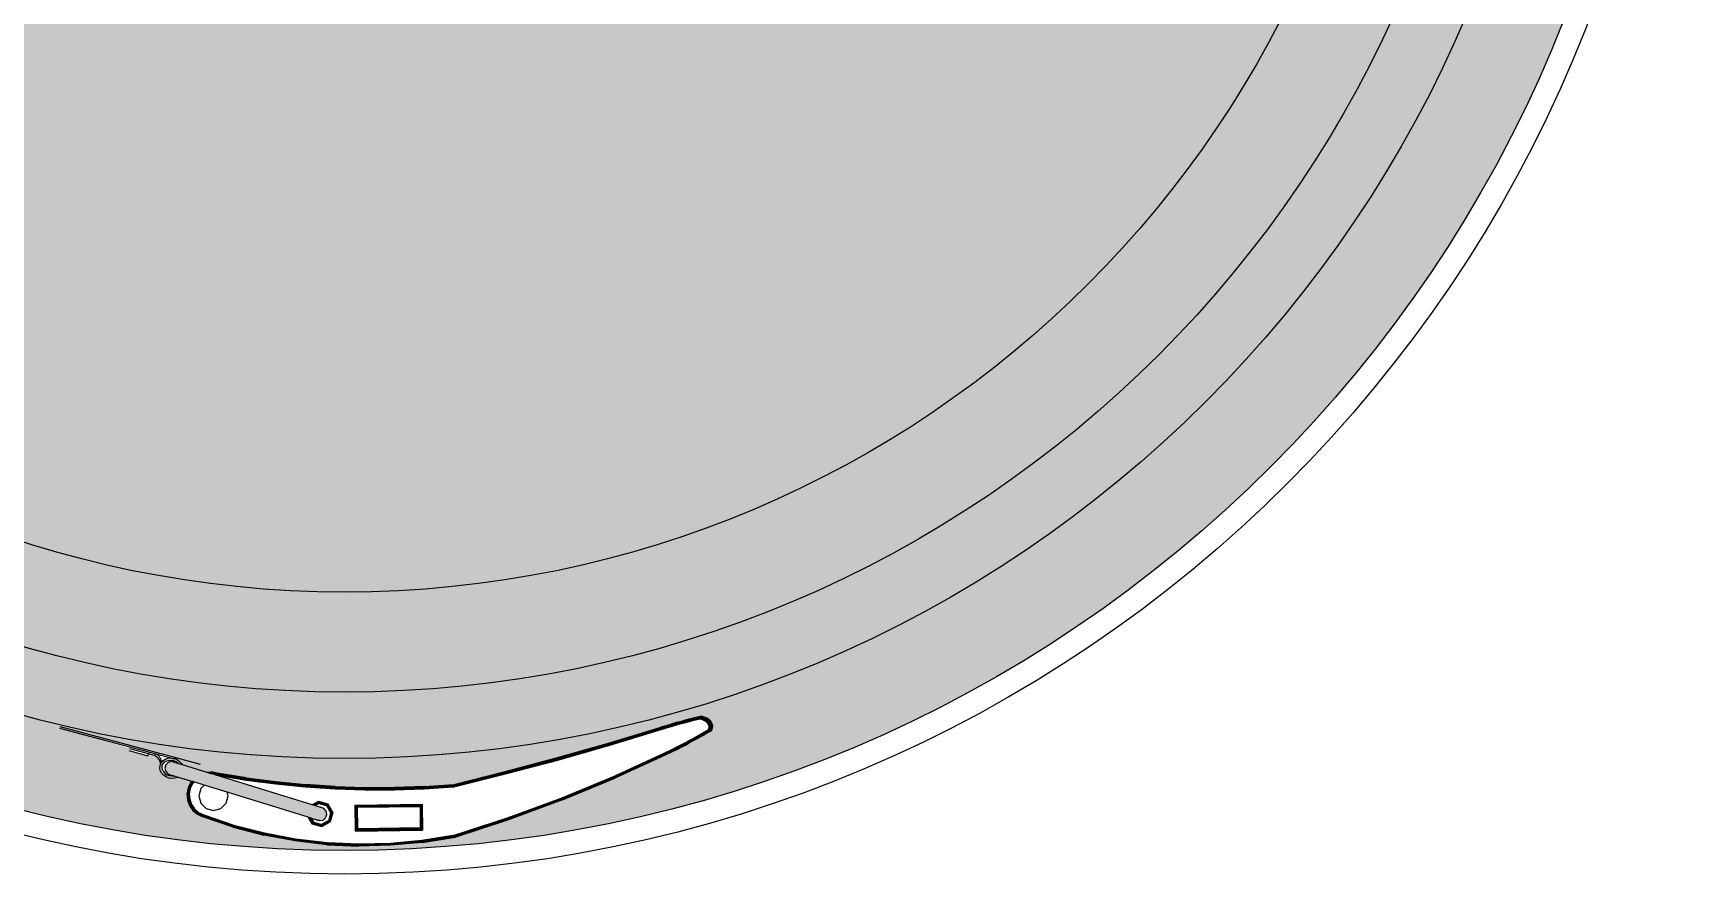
# Model space of a CAD drawing. Header units: millimetres. Extents: x -10849 to 51582, y -14593 to 28921.
# Drawn here: x 19882.9 to 20222.2, y 3285.2 to 3458.7 of the extents above; entities that cross this region are included whole.
import ezdxf

# ---------------------------------------------------------------- set-up
doc = ezdxf.new("R2010")
doc.units = ezdxf.units.MM
doc.layers.add('A-Door', color=150, linetype='Continuous')
doc.layers.add('Edges', color=7, linetype='Continuous')

# ---------------------------------------------------------------- blocks, each defined once
blk = doc.blocks.new('plasticwaterdrumplan')
at = {"layer": 'Edges'}
for p, q in [((25.724, -10.226), (26.594, -10.46)), ((25.728, -10.213), (26.776, -10.493)), ((30.757, -10.364), (31.23, -10.219)), ((31.231, -10.222), (30.758, -10.366)), ((31.232, -10.225), (30.759, -10.369)), ((31.234, -10.229), (30.761, -10.373)), ((31.235, -10.233), (30.763, -10.377)), ((30.764, -10.382), (31.304, -10.217)), ((31.263, -10.209), (31.23, -10.219)), ((31.264, -10.211), (31.231, -10.222)), ((31.265, -10.214), (31.232, -10.225)), ((31.267, -10.218), (31.234, -10.229)), ((31.269, -10.223), (31.235, -10.233)), ((31.263, -10.209), (31.297, -10.199)), ((31.298, -10.201), (31.264, -10.211)), ((31.299, -10.204), (31.265, -10.214)), ((31.3, -10.208), (31.267, -10.218)), ((31.302, -10.213), (31.269, -10.223)), ((31.297, -10.199), (31.331, -10.189)), ((31.331, -10.191), (31.298, -10.201)), ((31.332, -10.194), (31.299, -10.204)), ((31.334, -10.198), (31.3, -10.208)), ((31.335, -10.203), (31.302, -10.213)), ((31.304, -10.217), (31.337, -10.208)), ((31.364, -10.179), (31.331, -10.189)), ((31.365, -10.182), (31.331, -10.191)), ((31.366, -10.185), (31.332, -10.194)), ((31.367, -10.189), (31.334, -10.198)), ((31.369, -10.193), (31.335, -10.203)), ((31.337, -10.208), (31.404, -10.189)), ((31.398, -10.17), (31.364, -10.179)), ((31.399, -10.172), (31.365, -10.182)), ((31.4, -10.175), (31.366, -10.185)), ((31.401, -10.179), (31.367, -10.189)), ((31.402, -10.184), (31.369, -10.193)), ((31.398, -10.17), (31.432, -10.161)), ((31.433, -10.163), (31.399, -10.172)), ((31.434, -10.166), (31.4, -10.175)), ((31.435, -10.17), (31.401, -10.179)), ((31.436, -10.175), (31.402, -10.184)), ((31.404, -10.189), (31.437, -10.18)), ((31.466, -10.152), (31.432, -10.161)), ((31.467, -10.154), (31.433, -10.163)), ((31.467, -10.157), (31.434, -10.166)), ((31.468, -10.161), (31.435, -10.17)), ((31.469, -10.166), (31.436, -10.175)), ((31.437, -10.18), (31.504, -10.162)), ((31.5, -10.143), (31.466, -10.152)), ((31.501, -10.146), (31.467, -10.154)), ((31.501, -10.149), (31.467, -10.157)), ((31.502, -10.153), (31.468, -10.161)), ((31.503, -10.157), (31.469, -10.166)), ((31.5, -10.143), (31.534, -10.134)), ((31.535, -10.137), (31.501, -10.146)), ((31.535, -10.14), (31.501, -10.149)), ((31.536, -10.144), (31.502, -10.153)), ((31.537, -10.149), (31.503, -10.157)), ((31.504, -10.162), (31.538, -10.154)), ((31.568, -10.126), (31.534, -10.134)), ((31.569, -10.129), (31.535, -10.137)), ((31.569, -10.132), (31.535, -10.14)), ((31.57, -10.136), (31.536, -10.144)), ((31.571, -10.141), (31.537, -10.149)), ((31.538, -10.154), (31.591, -10.141)), ((31.603, -10.118), (31.568, -10.126)), ((31.601, -10.121), (31.569, -10.129)), ((31.599, -10.125), (31.569, -10.132)), ((31.597, -10.13), (31.57, -10.136)), ((31.594, -10.135), (31.571, -10.141)), ((31.594, -10.135), (31.591, -10.141)), ((31.591, -10.141), (31.604, -10.145)), ((31.597, -10.13), (31.594, -10.135)), ((31.61, -10.14), (31.594, -10.135)), ((31.599, -10.125), (31.597, -10.13)), ((31.616, -10.135), (31.597, -10.13)), ((31.601, -10.121), (31.599, -10.125)), ((31.621, -10.131), (31.599, -10.125)), ((31.603, -10.118), (31.601, -10.121)), ((31.625, -10.128), (31.601, -10.121)), ((31.603, -10.118), (31.628, -10.125)), ((31.627, -10.126), (31.603, -10.118)), ((31.604, -10.145), (31.623, -10.153)), ((31.609, -10.274), (31.665, -10.242)), ((31.63, -10.148), (31.61, -10.14)), ((31.616, -10.135), (31.621, -10.131)), ((31.637, -10.143), (31.616, -10.135)), ((31.621, -10.131), (31.625, -10.128)), ((31.643, -10.14), (31.621, -10.131)), ((31.623, -10.153), (31.639, -10.162)), ((31.625, -10.128), (31.627, -10.126)), ((31.647, -10.137), (31.625, -10.128)), ((31.627, -10.126), (31.628, -10.125)), ((31.65, -10.135), (31.627, -10.126)), ((31.651, -10.134), (31.628, -10.125)), ((31.647, -10.158), (31.63, -10.148)), ((31.643, -10.14), (31.637, -10.143)), ((31.654, -10.154), (31.637, -10.143)), ((31.639, -10.162), (31.652, -10.174)), ((31.647, -10.137), (31.643, -10.14)), ((31.661, -10.151), (31.643, -10.14)), ((31.65, -10.135), (31.647, -10.137)), ((31.666, -10.148), (31.647, -10.137)), ((31.661, -10.17), (31.647, -10.158)), ((31.673, -10.244), (31.648, -10.258)), ((31.65, -10.135), (31.651, -10.134)), ((31.669, -10.146), (31.65, -10.135)), ((31.67, -10.146), (31.651, -10.134)), ((31.652, -10.174), (31.662, -10.187)), ((31.681, -10.245), (31.653, -10.261)), ((31.661, -10.151), (31.654, -10.154)), ((31.669, -10.167), (31.654, -10.154)), ((31.688, -10.246), (31.657, -10.264)), ((31.666, -10.148), (31.661, -10.151)), ((31.675, -10.164), (31.661, -10.151)), ((31.671, -10.184), (31.661, -10.17)), ((31.662, -10.187), (31.667, -10.201)), ((31.668, -10.233), (31.665, -10.242)), ((31.665, -10.242), (31.673, -10.244)), ((31.669, -10.146), (31.666, -10.148)), ((31.681, -10.161), (31.666, -10.148)), ((31.667, -10.201), (31.67, -10.216)), ((31.67, -10.216), (31.668, -10.233)), ((31.669, -10.146), (31.67, -10.146)), ((31.684, -10.16), (31.669, -10.146)), ((31.669, -10.167), (31.675, -10.164)), ((31.679, -10.181), (31.669, -10.167)), ((31.67, -10.146), (31.685, -10.159)), ((31.677, -10.199), (31.671, -10.184)), ((31.673, -10.244), (31.677, -10.231)), ((31.673, -10.244), (31.681, -10.245)), ((31.675, -10.164), (31.681, -10.161)), ((31.686, -10.178), (31.675, -10.164)), ((31.679, -10.215), (31.677, -10.199)), ((31.677, -10.231), (31.679, -10.215)), ((31.686, -10.178), (31.679, -10.181)), ((31.685, -10.196), (31.679, -10.181)), ((31.681, -10.161), (31.684, -10.16)), ((31.692, -10.176), (31.681, -10.161)), ((31.681, -10.245), (31.686, -10.231)), ((31.681, -10.245), (31.688, -10.246)), ((31.684, -10.16), (31.685, -10.159)), ((31.695, -10.175), (31.684, -10.16)), ((31.696, -10.175), (31.685, -10.159)), ((31.693, -10.194), (31.685, -10.196)), ((31.688, -10.213), (31.685, -10.196)), ((31.692, -10.176), (31.686, -10.178)), ((31.693, -10.194), (31.686, -10.178)), ((31.686, -10.231), (31.688, -10.213)), ((31.686, -10.231), (31.693, -10.23)), ((31.695, -10.212), (31.688, -10.213)), ((31.688, -10.246), (31.693, -10.23)), ((31.688, -10.246), (31.693, -10.247)), ((31.695, -10.175), (31.692, -10.176)), ((31.698, -10.193), (31.692, -10.176)), ((31.698, -10.193), (31.693, -10.194)), ((31.695, -10.212), (31.693, -10.194)), ((31.693, -10.23), (31.695, -10.212)), ((31.693, -10.247), (31.699, -10.229)), ((31.693, -10.23), (31.699, -10.229)), ((31.695, -10.175), (31.696, -10.175)), ((31.702, -10.192), (31.695, -10.175)), ((31.701, -10.211), (31.695, -10.212)), ((31.703, -10.192), (31.696, -10.175)), ((31.696, -10.248), (31.702, -10.229)), ((31.697, -10.248), (31.703, -10.229)), ((31.702, -10.192), (31.698, -10.193)), ((31.701, -10.211), (31.698, -10.193)), ((31.699, -10.229), (31.701, -10.211)), ((31.699, -10.229), (31.702, -10.229)), ((31.704, -10.21), (31.701, -10.211)), ((31.702, -10.192), (31.703, -10.192)), ((31.704, -10.21), (31.702, -10.192)), ((31.702, -10.229), (31.704, -10.21)), ((31.702, -10.229), (31.703, -10.229)), ((31.703, -10.192), (31.706, -10.21)), ((31.706, -10.21), (31.703, -10.229)), ((31.704, -10.21), (31.706, -10.21)), ((30.757, -10.364), (30.282, -10.5)), ((30.758, -10.366), (30.283, -10.502)), ((30.759, -10.369), (30.284, -10.505)), ((30.761, -10.373), (30.285, -10.509)), ((30.763, -10.377), (30.286, -10.514)), ((30.288, -10.519), (30.764, -10.382)), ((31.333, -10.422), (31.403, -10.386)), ((31.408, -10.39), (31.373, -10.408)), ((31.413, -10.393), (31.377, -10.411)), ((31.416, -10.396), (31.381, -10.414)), ((31.403, -10.386), (31.438, -10.368)), ((31.443, -10.371), (31.408, -10.39)), ((31.448, -10.375), (31.413, -10.393)), ((31.451, -10.378), (31.416, -10.396)), ((31.454, -10.38), (31.419, -10.398)), ((31.422, -10.4), (31.457, -10.382)), ((31.438, -10.368), (31.508, -10.331)), ((31.478, -10.353), (31.443, -10.371)), ((31.483, -10.356), (31.448, -10.375)), ((31.486, -10.359), (31.451, -10.378)), ((31.489, -10.361), (31.454, -10.38)), ((31.457, -10.382), (31.492, -10.363)), ((31.513, -10.334), (31.478, -10.353)), ((31.517, -10.338), (31.483, -10.356)), ((31.521, -10.34), (31.486, -10.359)), ((31.524, -10.343), (31.489, -10.361)), ((31.527, -10.344), (31.492, -10.363)), ((31.508, -10.331), (31.542, -10.312)), ((31.547, -10.316), (31.513, -10.334)), ((31.552, -10.319), (31.517, -10.338)), ((31.556, -10.322), (31.521, -10.34)), ((31.559, -10.324), (31.524, -10.343)), ((31.561, -10.325), (31.527, -10.344)), ((31.542, -10.312), (31.609, -10.274)), ((31.581, -10.297), (31.547, -10.316)), ((31.586, -10.3), (31.552, -10.319)), ((31.59, -10.302), (31.556, -10.322)), ((31.593, -10.305), (31.559, -10.324)), ((31.561, -10.325), (31.596, -10.306)), ((31.615, -10.277), (31.581, -10.297)), ((31.62, -10.281), (31.586, -10.3)), ((31.624, -10.283), (31.59, -10.302)), ((31.627, -10.285), (31.593, -10.305)), ((31.63, -10.287), (31.596, -10.306)), ((31.648, -10.258), (31.615, -10.277)), ((31.653, -10.261), (31.62, -10.281)), ((31.657, -10.264), (31.624, -10.283)), ((31.661, -10.266), (31.627, -10.285)), ((31.663, -10.268), (31.63, -10.287)), ((31.693, -10.247), (31.661, -10.266)), ((31.663, -10.268), (31.697, -10.248)), ((31.696, -10.248), (31.663, -10.268)), ((31.693, -10.247), (31.696, -10.248)), ((31.696, -10.248), (31.697, -10.248)), ((26.359, -10.433), (26.532, -10.48)), ((26.364, -10.414), (26.537, -10.46)), ((26.537, -10.46), (26.532, -10.48)), ((26.537, -10.46), (26.59, -10.474)), ((26.599, -10.478), (26.59, -10.474)), ((26.594, -10.46), (26.602, -10.462)), ((26.607, -10.483), (26.599, -10.478)), ((26.616, -10.47), (26.602, -10.462)), ((26.602, -10.462), (26.745, -10.5)), ((26.607, -10.483), (26.614, -10.489)), ((26.621, -10.495), (26.614, -10.489)), ((26.623, -10.475), (26.616, -10.47)), ((26.628, -10.503), (26.621, -10.495)), ((26.629, -10.48), (26.623, -10.475)), ((26.633, -10.51), (26.628, -10.503)), ((26.635, -10.486), (26.629, -10.48)), ((26.638, -10.518), (26.633, -10.51)), ((26.64, -10.492), (26.635, -10.486)), ((26.642, -10.527), (26.638, -10.518)), ((26.645, -10.498), (26.64, -10.492)), ((26.645, -10.536), (26.642, -10.527)), ((26.644, -10.566), (26.654, -10.544)), ((26.649, -10.506), (26.645, -10.498)), ((26.646, -10.539), (26.645, -10.536)), ((26.65, -10.545), (26.646, -10.539)), ((26.653, -10.513), (26.649, -10.506)), ((26.65, -10.545), (26.649, -10.55)), ((26.658, -10.529), (26.65, -10.545)), ((26.656, -10.521), (26.653, -10.513)), ((26.654, -10.544), (26.67, -10.525)), ((26.658, -10.529), (26.656, -10.521)), ((26.679, -10.543), (26.668, -10.557)), ((26.67, -10.525), (26.692, -10.511)), ((26.696, -10.532), (26.679, -10.543)), ((26.692, -10.511), (26.717, -10.502)), ((26.718, -10.525), (26.696, -10.532)), ((26.718, -10.541), (26.696, -10.564)), ((26.717, -10.502), (26.745, -10.5)), ((26.742, -10.523), (26.718, -10.525)), ((26.749, -10.533), (26.718, -10.541)), ((26.767, -10.527), (26.742, -10.523)), ((26.745, -10.5), (26.773, -10.504)), ((26.745, -10.5), (26.772, -10.507)), ((26.78, -10.541), (26.749, -10.533)), ((26.791, -10.536), (26.767, -10.527)), ((26.8, -10.515), (26.772, -10.507)), ((26.773, -10.504), (26.8, -10.515)), ((26.776, -10.493), (27.012, -10.557)), ((26.776, -10.493), (26.8, -10.515)), ((26.78, -10.541), (26.805, -10.549)), ((26.811, -10.55), (26.791, -10.536)), ((26.8, -10.515), (26.823, -10.531)), ((26.823, -10.531), (26.841, -10.551)), ((30.282, -10.5), (29.804, -10.627)), ((30.283, -10.502), (29.805, -10.63)), ((30.284, -10.505), (29.806, -10.633)), ((30.285, -10.509), (29.807, -10.637)), ((30.286, -10.514), (29.808, -10.641)), ((29.809, -10.646), (30.288, -10.519)), ((30.797, -10.67), (31.262, -10.457)), ((31.266, -10.461), (30.801, -10.674)), ((31.27, -10.464), (30.804, -10.678)), ((31.273, -10.468), (30.807, -10.681)), ((31.276, -10.47), (30.809, -10.684)), ((31.278, -10.472), (30.811, -10.686)), ((31.262, -10.457), (31.333, -10.422)), ((31.302, -10.443), (31.266, -10.461)), ((31.306, -10.447), (31.27, -10.464)), ((31.309, -10.45), (31.273, -10.468)), ((31.312, -10.452), (31.276, -10.47)), ((31.314, -10.454), (31.278, -10.472)), ((31.337, -10.426), (31.302, -10.443)), ((31.342, -10.429), (31.306, -10.447)), ((31.345, -10.432), (31.309, -10.45)), ((31.348, -10.435), (31.312, -10.452)), ((31.314, -10.454), (31.35, -10.436)), ((31.373, -10.408), (31.337, -10.426)), ((31.377, -10.411), (31.342, -10.429)), ((31.381, -10.414), (31.345, -10.432)), ((31.384, -10.417), (31.348, -10.435)), ((31.35, -10.436), (31.386, -10.418)), ((31.419, -10.398), (31.384, -10.417)), ((31.422, -10.4), (31.386, -10.418)), ((26.641, -10.59), (26.644, -10.566)), ((26.646, -10.615), (26.641, -10.59)), ((26.658, -10.638), (26.646, -10.615)), ((26.676, -10.658), (26.658, -10.638)), ((26.662, -10.571), (26.66, -10.586)), ((26.66, -10.586), (26.663, -10.604)), ((26.668, -10.557), (26.662, -10.571)), ((26.663, -10.604), (26.673, -10.622)), ((26.673, -10.622), (26.688, -10.639)), ((26.699, -10.674), (26.676, -10.658)), ((26.696, -10.564), (26.688, -10.594)), ((26.688, -10.594), (26.696, -10.625)), ((26.688, -10.639), (26.708, -10.653)), ((26.696, -10.625), (26.718, -10.648)), ((26.725, -10.684), (26.699, -10.674)), ((26.708, -10.653), (26.731, -10.662)), ((26.718, -10.648), (26.772, -10.664)), ((26.753, -10.689), (26.725, -10.684)), ((26.731, -10.662), (26.756, -10.665)), ((26.781, -10.686), (26.753, -10.689)), ((26.756, -10.665), (26.772, -10.664)), ((26.772, -10.664), (26.81, -10.676)), ((26.806, -10.678), (26.781, -10.686)), ((26.811, -10.55), (26.805, -10.549)), ((26.81, -10.676), (26.806, -10.678)), ((26.81, -10.676), (26.933, -10.714)), ((26.812, -10.551), (26.811, -10.55)), ((26.812, -10.551), (26.846, -10.561)), ((26.841, -10.551), (26.846, -10.561)), ((26.846, -10.561), (27.073, -10.631)), ((27.073, -10.631), (27.115, -10.627)), ((27.078, -10.633), (27.073, -10.631)), ((27.078, -10.633), (27.114, -10.63)), ((27.087, -10.635), (27.078, -10.633)), ((27.087, -10.635), (27.114, -10.633)), ((27.098, -10.639), (27.087, -10.635)), ((27.098, -10.639), (27.114, -10.638)), ((27.11, -10.643), (27.098, -10.639)), ((27.11, -10.643), (27.114, -10.642)), ((27.114, -10.63), (27.115, -10.627)), ((27.114, -10.633), (27.114, -10.63)), ((27.114, -10.63), (27.168, -10.64)), ((27.114, -10.633), (27.168, -10.643)), ((27.114, -10.638), (27.114, -10.633)), ((27.114, -10.638), (27.167, -10.648)), ((27.114, -10.642), (27.166, -10.652)), ((27.148, -10.654), (27.114, -10.642)), ((27.169, -10.638), (27.115, -10.627)), ((27.165, -10.658), (27.148, -10.654)), ((28.039, -10.928), (27.148, -10.654)), ((27.165, -10.658), (27.434, -10.702)), ((27.435, -10.697), (27.166, -10.652)), ((27.436, -10.692), (27.167, -10.648)), ((27.437, -10.684), (27.168, -10.64)), ((27.436, -10.688), (27.168, -10.643)), ((27.437, -10.682), (27.169, -10.638)), ((27.705, -10.732), (27.435, -10.697)), ((27.706, -10.723), (27.436, -10.688)), ((27.705, -10.727), (27.436, -10.692)), ((27.437, -10.682), (27.706, -10.717)), ((27.706, -10.72), (27.437, -10.684)), ((29.804, -10.627), (29.334, -10.745)), ((29.805, -10.63), (29.334, -10.747)), ((29.806, -10.633), (29.335, -10.75)), ((29.807, -10.637), (29.335, -10.754)), ((29.808, -10.641), (29.335, -10.759)), ((29.336, -10.764), (29.809, -10.646)), ((30.318, -10.868), (30.797, -10.67)), ((30.801, -10.674), (30.321, -10.872)), ((30.804, -10.678), (30.324, -10.876)), ((30.807, -10.681), (30.327, -10.879)), ((30.809, -10.684), (30.329, -10.882)), ((30.33, -10.884), (30.811, -10.686)), ((26.902, -10.773), (26.891, -10.827)), ((26.891, -10.827), (26.896, -10.882)), ((26.894, -10.827), (26.891, -10.827)), ((26.894, -10.827), (26.904, -10.774)), ((26.898, -10.882), (26.894, -10.827)), ((26.897, -10.828), (26.894, -10.827)), ((26.897, -10.828), (26.907, -10.775)), ((26.901, -10.881), (26.897, -10.828)), ((26.902, -10.828), (26.897, -10.828)), ((26.926, -10.723), (26.902, -10.773)), ((26.902, -10.773), (26.904, -10.774)), ((26.902, -10.828), (26.911, -10.776)), ((26.906, -10.88), (26.902, -10.828)), ((26.904, -10.774), (26.928, -10.725)), ((26.904, -10.774), (26.907, -10.775)), ((26.906, -10.828), (26.916, -10.778)), ((26.91, -10.879), (26.906, -10.828)), ((26.907, -10.775), (26.931, -10.726)), ((26.907, -10.775), (26.911, -10.776)), ((26.911, -10.776), (26.934, -10.729)), ((26.921, -10.779), (26.912, -10.828)), ((26.912, -10.828), (26.916, -10.878)), ((26.916, -10.778), (26.938, -10.731)), ((26.943, -10.734), (26.921, -10.779)), ((26.933, -10.714), (26.926, -10.723)), ((26.928, -10.725), (26.926, -10.723)), ((26.928, -10.725), (26.936, -10.715)), ((26.931, -10.726), (26.928, -10.725)), ((26.931, -10.726), (26.94, -10.716)), ((26.934, -10.729), (26.931, -10.726)), ((26.936, -10.715), (26.933, -10.714)), ((26.934, -10.729), (26.944, -10.717)), ((26.94, -10.716), (26.936, -10.715)), ((26.938, -10.731), (26.949, -10.719)), ((26.944, -10.717), (26.94, -10.716)), ((26.955, -10.72), (26.943, -10.734)), ((26.949, -10.719), (26.944, -10.717)), ((26.955, -10.72), (26.949, -10.719)), ((27.048, -10.749), (26.955, -10.72)), ((27.018, -10.779), (27, -10.846)), ((27, -10.846), (27.018, -10.913)), ((27.048, -10.749), (27.018, -10.779)), ((27.259, -10.814), (27.048, -10.749)), ((27.25, -10.913), (27.268, -10.846)), ((27.268, -10.846), (27.259, -10.814)), ((28.001, -11.042), (27.259, -10.814)), ((27.434, -10.702), (27.704, -10.737)), ((27.704, -10.737), (27.975, -10.764)), ((27.976, -10.754), (27.705, -10.727)), ((27.976, -10.759), (27.705, -10.732)), ((27.706, -10.717), (27.977, -10.744)), ((27.977, -10.746), (27.706, -10.72)), ((27.976, -10.75), (27.706, -10.723)), ((27.975, -10.764), (28.247, -10.782)), ((28.248, -10.767), (27.976, -10.75)), ((28.248, -10.772), (27.976, -10.754)), ((28.247, -10.776), (27.976, -10.759)), ((28.248, -10.762), (27.977, -10.744)), ((28.248, -10.764), (27.977, -10.746)), ((28.519, -10.785), (28.247, -10.776)), ((28.247, -10.782), (28.519, -10.791)), ((28.248, -10.762), (28.52, -10.77)), ((28.52, -10.773), (28.248, -10.764)), ((28.52, -10.776), (28.248, -10.767)), ((28.519, -10.781), (28.248, -10.772)), ((28.792, -10.781), (28.519, -10.781)), ((28.792, -10.785), (28.519, -10.785)), ((28.519, -10.791), (28.792, -10.791)), ((28.52, -10.77), (28.791, -10.77)), ((28.791, -10.773), (28.52, -10.773)), ((28.792, -10.776), (28.52, -10.776)), ((29.063, -10.762), (28.791, -10.77)), ((29.063, -10.764), (28.791, -10.773)), ((29.063, -10.768), (28.792, -10.776)), ((29.063, -10.772), (28.792, -10.781)), ((29.064, -10.777), (28.792, -10.785)), ((28.792, -10.791), (29.064, -10.782)), ((29.063, -10.762), (29.334, -10.745)), ((29.334, -10.747), (29.063, -10.764)), ((29.335, -10.75), (29.063, -10.768)), ((29.326, -10.756), (29.063, -10.772)), ((29.327, -10.76), (29.064, -10.777)), ((29.064, -10.782), (29.328, -10.765)), ((29.335, -10.754), (29.326, -10.756)), ((29.326, -10.756), (29.327, -10.76)), ((29.327, -10.761), (29.332, -10.759)), ((29.332, -10.759), (29.327, -10.76)), ((29.327, -10.76), (29.327, -10.761)), ((29.327, -10.761), (29.328, -10.765)), ((29.328, -10.766), (29.336, -10.764)), ((29.328, -10.765), (29.336, -10.764)), ((29.328, -10.765), (29.328, -10.766)), ((29.332, -10.759), (29.335, -10.759)), ((29.334, -10.747), (29.334, -10.745)), ((29.335, -10.75), (29.334, -10.747)), ((29.335, -10.754), (29.335, -10.75)), ((29.335, -10.754), (29.335, -10.759)), ((29.335, -10.759), (29.336, -10.764)), ((26.896, -10.882), (26.914, -10.935)), ((26.898, -10.882), (26.896, -10.882)), ((26.901, -10.881), (26.898, -10.882)), ((26.916, -10.933), (26.898, -10.882)), ((26.906, -10.88), (26.901, -10.881)), ((26.919, -10.932), (26.901, -10.881)), ((26.923, -10.93), (26.906, -10.88)), ((26.927, -10.928), (26.91, -10.879)), ((26.916, -10.933), (26.914, -10.935)), ((26.914, -10.935), (26.945, -10.98)), ((26.916, -10.878), (26.932, -10.925)), ((26.919, -10.932), (26.916, -10.933)), ((26.947, -10.979), (26.916, -10.933)), ((26.923, -10.93), (26.919, -10.932)), ((26.95, -10.976), (26.919, -10.932)), ((26.953, -10.974), (26.923, -10.93)), ((26.956, -10.97), (26.927, -10.928)), ((26.932, -10.925), (26.96, -10.967)), ((26.945, -10.98), (26.947, -10.979)), ((26.945, -10.98), (26.987, -11.016)), ((26.947, -10.979), (26.95, -10.976)), ((26.989, -11.014), (26.947, -10.979)), ((26.95, -10.976), (26.953, -10.974)), ((26.99, -11.011), (26.95, -10.976)), ((26.993, -11.008), (26.953, -10.974)), ((26.995, -11.004), (26.956, -10.97)), ((26.96, -10.967), (26.998, -10.999)), ((26.998, -10.999), (27.045, -11.022)), ((27.018, -10.913), (27.067, -10.962)), ((27.067, -10.962), (27.134, -10.98)), ((27.134, -10.98), (27.201, -10.962)), ((27.201, -10.962), (27.25, -10.913)), ((28.039, -10.928), (28.095, -10.896)), ((28.045, -10.93), (28.039, -10.928)), ((28.096, -10.901), (28.045, -10.93)), ((28.052, -10.932), (28.045, -10.93)), ((28.096, -10.907), (28.052, -10.932)), ((28.057, -10.934), (28.052, -10.932)), ((28.097, -10.911), (28.057, -10.934)), ((28.061, -10.935), (28.057, -10.934)), ((28.097, -10.914), (28.061, -10.935)), ((28.065, -10.936), (28.061, -10.935)), ((28.065, -10.936), (28.098, -10.917)), ((28.065, -10.936), (28.106, -10.949)), ((28.095, -10.896), (28.182, -10.919)), ((28.179, -10.924), (28.096, -10.901)), ((28.096, -10.907), (28.096, -10.901)), ((28.176, -10.928), (28.096, -10.907)), ((28.097, -10.911), (28.096, -10.907)), ((28.173, -10.931), (28.097, -10.911)), ((28.097, -10.914), (28.097, -10.911)), ((28.171, -10.934), (28.097, -10.914)), ((28.098, -10.917), (28.097, -10.914)), ((28.098, -10.917), (28.169, -10.936)), ((28.106, -10.949), (28.107, -10.949)), ((28.107, -10.949), (28.11, -10.95)), ((28.11, -10.95), (28.112, -10.951)), ((28.112, -10.951), (28.115, -10.952)), ((28.145, -10.962), (28.115, -10.952)), ((28.166, -10.986), (28.145, -10.962)), ((28.172, -11.018), (28.166, -10.986)), ((28.171, -10.934), (28.169, -10.936)), ((28.169, -10.936), (28.206, -11)), ((28.173, -10.931), (28.171, -10.934)), ((28.209, -11), (28.171, -10.934)), ((28.176, -10.928), (28.173, -10.931)), ((28.212, -11), (28.173, -10.931)), ((28.179, -10.924), (28.176, -10.928)), ((28.217, -10.999), (28.176, -10.928)), ((28.222, -10.998), (28.179, -10.924)), ((28.182, -10.919), (28.228, -10.998)), ((28.189, -11.074), (28.209, -11)), ((28.192, -11.076), (28.212, -11)), ((28.196, -11.079), (28.217, -10.999)), ((28.2, -11.082), (28.222, -10.998)), ((28.228, -10.998), (28.204, -11.085)), ((28.206, -11), (28.209, -11)), ((28.209, -11), (28.212, -11)), ((28.212, -11), (28.217, -10.999)), ((28.217, -10.999), (28.222, -10.998)), ((28.433, -10.932), (29.046, -10.923)), ((28.436, -11.169), (28.433, -10.932)), ((28.433, -10.932), (28.438, -10.937)), ((29.041, -10.928), (28.438, -10.937)), ((28.438, -10.937), (28.441, -11.163)), ((28.438, -10.937), (28.443, -10.941)), ((29.036, -10.933), (28.443, -10.941)), ((28.443, -10.941), (28.446, -11.158)), ((28.443, -10.941), (28.447, -10.946)), ((29.032, -10.937), (28.447, -10.946)), ((28.447, -10.946), (28.45, -10.949)), ((28.447, -10.946), (28.45, -11.154)), ((29.029, -10.941), (28.45, -10.949)), ((28.45, -10.949), (28.453, -11.151)), ((28.45, -10.949), (28.453, -10.951)), ((28.453, -10.951), (29.026, -10.943)), ((28.456, -11.148), (28.453, -10.951)), ((29.026, -10.943), (29.029, -10.941)), ((29.026, -10.943), (29.029, -11.14)), ((29.029, -10.941), (29.032, -10.937)), ((29.031, -11.143), (29.029, -10.941)), ((29.032, -10.937), (29.036, -10.933)), ((29.035, -11.146), (29.032, -10.937)), ((29.036, -10.933), (29.041, -10.928)), ((29.039, -11.15), (29.036, -10.933)), ((29.041, -10.928), (29.046, -10.923)), ((29.044, -11.155), (29.041, -10.928)), ((29.046, -10.923), (29.049, -11.16)), ((29.827, -11.048), (30.318, -10.868)), ((30.321, -10.872), (29.83, -11.053)), ((30.324, -10.876), (29.832, -11.057)), ((30.327, -10.879), (29.834, -11.061)), ((30.329, -10.882), (29.836, -11.063)), ((30.33, -10.884), (29.837, -11.066)), ((26.989, -11.014), (26.987, -11.016)), ((26.987, -11.016), (27.037, -11.04)), ((26.99, -11.011), (26.989, -11.014)), ((27.038, -11.038), (26.989, -11.014)), ((26.993, -11.008), (26.99, -11.011)), ((27.039, -11.035), (26.99, -11.011)), ((27.041, -11.031), (26.993, -11.008)), ((27.043, -11.026), (26.995, -11.004)), ((27.038, -11.038), (27.037, -11.04)), ((27.314, -11.133), (27.037, -11.04)), ((27.314, -11.13), (27.038, -11.038)), ((27.315, -11.127), (27.039, -11.035)), ((27.316, -11.123), (27.041, -11.031)), ((27.318, -11.119), (27.043, -11.026)), ((27.045, -11.022), (27.319, -11.114)), ((27.597, -11.204), (27.314, -11.13)), ((27.314, -11.133), (27.596, -11.206)), ((27.597, -11.2), (27.315, -11.127)), ((27.598, -11.196), (27.316, -11.123)), ((27.599, -11.192), (27.318, -11.119)), ((27.319, -11.114), (27.6, -11.187)), ((28.038, -11.107), (28.001, -11.042)), ((28.008, -11.044), (28.001, -11.042)), ((28.008, -11.044), (28.042, -11.103)), ((28.015, -11.047), (28.008, -11.044)), ((28.015, -11.047), (28.045, -11.098)), ((28.021, -11.048), (28.015, -11.047)), ((28.021, -11.048), (28.048, -11.095)), ((28.025, -11.05), (28.021, -11.048)), ((28.025, -11.05), (28.05, -11.092)), ((28.028, -11.051), (28.025, -11.05)), ((28.028, -11.051), (28.052, -11.09)), ((28.029, -11.051), (28.028, -11.051)), ((28.052, -11.09), (28.029, -11.051)), ((28.029, -11.051), (28.068, -11.063)), ((28.126, -11.13), (28.038, -11.107)), ((28.045, -11.098), (28.042, -11.103)), ((28.042, -11.103), (28.125, -11.125)), ((28.048, -11.095), (28.045, -11.098)), ((28.045, -11.098), (28.124, -11.12)), ((28.05, -11.092), (28.048, -11.095)), ((28.048, -11.095), (28.124, -11.115)), ((28.052, -11.09), (28.05, -11.092)), ((28.05, -11.092), (28.123, -11.112)), ((28.123, -11.109), (28.052, -11.09)), ((28.078, -11.066), (28.068, -11.063)), ((28.078, -11.066), (28.086, -11.068)), ((28.086, -11.068), (28.088, -11.069)), ((28.088, -11.069), (28.093, -11.071)), ((28.093, -11.071), (28.096, -11.071)), ((28.096, -11.071), (28.099, -11.072)), ((28.099, -11.072), (28.101, -11.073)), ((28.106, -11.074), (28.101, -11.073)), ((28.106, -11.074), (28.137, -11.069)), ((28.187, -11.072), (28.123, -11.109)), ((28.123, -11.112), (28.189, -11.074)), ((28.123, -11.112), (28.123, -11.109)), ((28.124, -11.115), (28.123, -11.112)), ((28.124, -11.115), (28.192, -11.076)), ((28.124, -11.12), (28.196, -11.079)), ((28.124, -11.12), (28.124, -11.115)), ((28.125, -11.125), (28.124, -11.12)), ((28.125, -11.125), (28.2, -11.082)), ((28.204, -11.085), (28.126, -11.13)), ((28.137, -11.069), (28.161, -11.048)), ((28.161, -11.048), (28.172, -11.018)), ((28.206, -11), (28.187, -11.072)), ((28.189, -11.074), (28.187, -11.072)), ((28.192, -11.076), (28.189, -11.074)), ((28.196, -11.079), (28.192, -11.076)), ((28.2, -11.082), (28.196, -11.079)), ((29.039, -11.15), (28.446, -11.158)), ((29.035, -11.146), (28.45, -11.154)), ((28.453, -11.151), (28.45, -11.154)), ((29.031, -11.143), (28.453, -11.151)), ((28.456, -11.148), (28.453, -11.151)), ((29.029, -11.14), (28.456, -11.148)), ((29.031, -11.143), (29.029, -11.14)), ((29.035, -11.146), (29.031, -11.143)), ((29.039, -11.15), (29.035, -11.146)), ((29.044, -11.155), (29.039, -11.15)), ((29.83, -11.053), (29.329, -11.216)), ((29.33, -11.21), (29.827, -11.048)), ((29.832, -11.057), (29.33, -11.22)), ((29.834, -11.061), (29.332, -11.225)), ((29.836, -11.063), (29.333, -11.227)), ((29.837, -11.066), (29.334, -11.23)), ((27.883, -11.259), (27.596, -11.206)), ((27.884, -11.254), (27.597, -11.2)), ((27.883, -11.257), (27.597, -11.204)), ((27.884, -11.25), (27.598, -11.196)), ((27.885, -11.245), (27.599, -11.192)), ((27.6, -11.187), (27.886, -11.24)), ((28.173, -11.291), (27.883, -11.257)), ((28.172, -11.294), (27.883, -11.259)), ((28.173, -11.283), (27.884, -11.25)), ((28.173, -11.288), (27.884, -11.254)), ((28.174, -11.279), (27.885, -11.245)), ((27.886, -11.24), (28.174, -11.273)), ((28.172, -11.294), (28.464, -11.307)), ((28.464, -11.297), (28.173, -11.283)), ((28.464, -11.301), (28.173, -11.288)), ((28.464, -11.304), (28.173, -11.291)), ((28.174, -11.273), (28.464, -11.287)), ((28.464, -11.292), (28.174, -11.279)), ((28.436, -11.169), (29.049, -11.16)), ((28.441, -11.163), (28.436, -11.169)), ((29.044, -11.155), (28.441, -11.163)), ((28.446, -11.158), (28.441, -11.163)), ((28.45, -11.154), (28.446, -11.158)), ((28.464, -11.287), (28.754, -11.28)), ((28.754, -11.286), (28.464, -11.292)), ((28.755, -11.29), (28.464, -11.297)), ((28.755, -11.295), (28.464, -11.301)), ((28.755, -11.298), (28.464, -11.304)), ((28.755, -11.3), (28.464, -11.307)), ((28.754, -11.28), (29.043, -11.254)), ((29.044, -11.259), (28.754, -11.286)), ((29.045, -11.264), (28.755, -11.29)), ((29.045, -11.268), (28.755, -11.295)), ((29.045, -11.271), (28.755, -11.298)), ((29.046, -11.274), (28.755, -11.3)), ((29.043, -11.254), (29.327, -11.208)), ((29.049, -11.16), (29.044, -11.155)), ((29.327, -11.213), (29.044, -11.259)), ((29.329, -11.218), (29.045, -11.264)), ((29.331, -11.222), (29.045, -11.268)), ((29.332, -11.225), (29.045, -11.271)), ((29.046, -11.274), (29.333, -11.227)), ((29.327, -11.208), (29.33, -11.207)), ((29.327, -11.211), (29.327, -11.208)), ((29.327, -11.211), (29.33, -11.21)), ((29.327, -11.211), (29.327, -11.213)), ((29.331, -11.212), (29.327, -11.213)), ((29.327, -11.213), (29.329, -11.216)), ((29.329, -11.216), (29.329, -11.218)), ((29.329, -11.218), (29.33, -11.22)), ((29.33, -11.207), (29.33, -11.21)), ((29.33, -11.21), (29.331, -11.212)), ((29.33, -11.22), (29.331, -11.222)), ((29.331, -11.222), (29.332, -11.225)), ((29.332, -11.225), (29.333, -11.227)), ((29.333, -11.227), (29.334, -11.23))]:
    blk.add_line(p, q, dxfattribs=at)
for radius in [12.215, 11.999, 11.157, 10.549, 9.633]:
    blk.add_circle((28.334, 0.652), radius, dxfattribs=at)

msp = doc.modelspace()

# ---------------------------------------------------------------- hatches: boundary and pattern name
h = msp.add_hatch(color=5)
h.dxf.hatch_style = 1
h.paths.add_polyline_path([(20217.36, 3560.27, 1), (19677, 3560.27, 1)])
h.paths.add_polyline_path([(19695.95, 3560.27, -1), (20198.41, 3560.27, -1)], flags=16)
h.paths.add_polyline_path([(19709.64, 3560.27, -1), (20184.71, 3560.27, -1)], flags=0)
h.paths.add_polyline_path([(19730.27, 3560.27, -1), (20164.09, 3560.27, -1)], flags=0)
h.paths.add_polyline_path([(20084.56, 3560.24, -1), (20154.46, 3560.24, -1)], flags=0)
h.paths.add_polyline_path([(20088.2, 3560.24, -1), (20150.82, 3560.24, -1)], flags=0)
h.paths.add_polyline_path([(20089.59, 3560.24, -1), (20149.43, 3560.24, -1)], flags=0)
h.paths.add_polyline_path([(20092.39, 3560.24, -1), (20146.63, 3560.24, -1)], flags=0)
h.paths.add_polyline_path([(20137.54, 3552.28), (20132.87, 3555.47), (20131.89, 3553.09), (20129.62, 3550.13), (20126.66, 3547.86), (20124.28, 3546.87), (20127.47, 3542.21), (20124.65, 3541.04), (20119.51, 3540.36), (20114.36, 3541.04), (20111.55, 3542.21), (20114.74, 3546.87), (20112.36, 3547.86), (20109.4, 3550.13), (20107.13, 3553.09), (20106.14, 3555.47), (20101.48, 3552.28), (20100.31, 3555.09), (20099.63, 3560.24), (20100.31, 3565.38), (20101.48, 3568.2), (20106.14, 3565.01), (20107.13, 3567.39), (20109.4, 3570.35), (20112.36, 3572.62), (20114.74, 3573.61), (20111.55, 3578.27), (20114.36, 3579.44), (20119.51, 3580.11), (20124.65, 3579.44), (20127.47, 3578.27), (20124.28, 3573.61), (20126.66, 3572.62), (20129.62, 3570.35), (20131.89, 3567.39), (20132.87, 3565.01), (20137.54, 3568.2), (20138.7, 3565.38), (20139.38, 3560.24), (20138.7, 3555.09)], flags=0)
h.paths.add_polyline_path([(20111.41, 3560.24, -1), (20127.6, 3560.24, -1)], flags=0)
h.paths.add_polyline_path([(19902.72, 3310.67), (19906.61, 3309.63), (19906.73, 3310.06), (19902.84, 3311.11)], flags=16)
h.paths.add_polyline_path([(19913.68, 3307.79), (19913.81, 3307.75), (19913.56, 3308.02)], flags=16)
h.paths.add_polyline_path([(20023.01, 3314.83), (20022.91, 3314.84), (20021.78, 3314.18), (20020.25, 3313.31), (20018.69, 3312.46), (20017.11, 3311.62), (20015.51, 3310.8), (20014.29, 3310.19), (20013.48, 3309.8), (20002.97, 3304.98), (19992.14, 3300.51), (19981.03, 3296.43), (19969.71, 3292.74), (19969.68, 3292.79), (19963.22, 3291.74), (19956.68, 3291.16), (19950.11, 3290.99), (19943.55, 3291.3), (19937.03, 3292.07), (19930.57, 3293.26), (19924.21, 3294.91), (19917.98, 3297), (19916.86, 3297.54), (19915.92, 3298.35), (19915.21, 3299.38), (19914.8, 3300.55), (19914.71, 3301.8), (19914.94, 3303.02), (19915.59, 3304.37), (19912.9, 3305.2), (19911.92, 3304.87), (19910.63, 3305.07), (19909.58, 3305.79), (19909.05, 3306.85), (19909.17, 3307.96), (19909.17, 3307.97), (19909.24, 3308.1), (19909.19, 3308.26), (19909.17, 3308.28), (19909.16, 3308.35), (19909.09, 3308.56), (19909, 3308.75), (19908.89, 3308.94), (19908.77, 3309.11), (19908.62, 3309.27), (19908.47, 3309.41), (19908.3, 3309.54), (19908.11, 3309.65), (19907.92, 3309.75), (19906.73, 3310.06), (19888.42, 3315.33), (19908.01, 3310.08), (19912.11, 3309.31), (19912.64, 3308.83), (19912.03, 3309), (19911.41, 3309.16), (19910.79, 3309.11), (19910.21, 3308.92), (19909.72, 3308.6), (19909.36, 3308.18), (19909.14, 3307.68), (19909.08, 3307.13), (19909.18, 3306.58), (19909.45, 3306.06), (19909.85, 3305.61), (19910.37, 3305.25), (19910.96, 3305.02), (19911.59, 3304.92), (19912.22, 3304.97), (19912.79, 3305.16), (19912.87, 3305.21), (19912.02, 3305.47), (19911.37, 3305.42), (19910.3, 3305.84), (19909.61, 3306.61), (19909.42, 3307.6), (19910.08, 3308.36), (19911.06, 3308.68), (19912.2, 3308.51), (19912.92, 3308.02), (19912.2, 3308.24), (19911.5, 3308.43), (19910.81, 3308.24), (19910.3, 3307.73), (19910.12, 3307.04), (19910.3, 3306.35), (19910.81, 3305.84), (19912.02, 3305.47), (19912.87, 3305.21), (19915.65, 3304.35), (19915.72, 3304.33), (19915.79, 3304.31), (19915.89, 3304.28), (19916.01, 3304.24), (19916.13, 3304.2), (19918.24, 3303.55), (19922.98, 3302.1), (19939.69, 3296.96), (19940.14, 3296.82), (19941.21, 3296.49), (19941.42, 3296.43), (19941.87, 3296.29), (19942.07, 3296.23), (19942.76, 3296.37), (19943.3, 3296.83), (19943.54, 3297.51), (19943.4, 3298.22), (19942.93, 3298.76), (19942.28, 3298.99), (19941.13, 3299.34), (19941.05, 3299.37), (19940.96, 3299.4), (19940.83, 3299.43), (19920.48, 3305.69), (19919.71, 3305.96), (19919.64, 3305.95), (19919.11, 3306.12), (19918.92, 3306.17), (19918.8, 3306.21), (19919.73, 3306.3), (19920.96, 3306.07), (19926.99, 3305.07), (19933.06, 3304.28), (19939.15, 3303.68), (19945.25, 3303.28), (19951.37, 3303.08), (19957.49, 3303.08), (19963.6, 3303.28), (19969.71, 3303.66), (19980.3, 3306.3), (19991.05, 3309.18), (20001.76, 3312.24), (20012.39, 3315.48), (20013.52, 3315.84), (20015.04, 3316.28), (20016.56, 3316.71), (20018.1, 3317.11), (20019.63, 3317.49), (20020.79, 3317.76), (20021.65, 3317.53), (20022.7, 3316.9), (20022.83, 3316.58), (20023.15, 3316.14)], flags=16)
h.paths.add_polyline_path([(20023.03, 3315.28), (20023.05, 3315.28), (20023.05, 3315.32)], flags=16)
h.paths.add_polyline_path([(19957.49, 3302.74), (19963.62, 3302.94), (19969.1, 3303.29), (19969.53, 3303.4), (19963.61, 3303.05), (19957.49, 3302.85)], flags=0)
h.paths.add_polyline_path([(19969.51, 3303.53), (19963.61, 3303.14), (19963.63, 3302.82), (19969.56, 3303.21), (19969.55, 3303.29), (19969.54, 3303.32)], flags=0)
h.paths.add_polyline_path([(19957.5, 3302.62), (19951.36, 3302.62), (19945.23, 3302.82), (19939.11, 3303.22), (19933.01, 3303.82), (19926.93, 3304.62), (19920.88, 3305.62), (19920.48, 3305.69), (19919.45, 3306.05), (19919.35, 3306.04), (19919.48, 3306), (19920.9, 3305.74), (19926.94, 3304.74), (19933.02, 3303.94), (19939.12, 3303.34), (19945.24, 3302.94), (19951.36, 3302.74), (19957.49, 3302.74)], flags=16)
h.paths.add_polyline_path([(20023.21, 3315.72), (20022.87, 3315.66), (20022.78, 3314.87), (20022.82, 3314.86), (20022.89, 3314.85), (20022.16, 3314.4), (20021.02, 3313.74), (20019.47, 3312.88), (20017.9, 3312.04), (20016.31, 3311.21), (20015.1, 3310.6), (20015.05, 3310.64), (20014.24, 3310.24), (20013.43, 3309.84), (20002.93, 3305.02), (19992.1, 3300.56), (19981, 3296.48), (19969.54, 3292.75), (19969.54, 3292.83), (19963.21, 3291.8), (19956.67, 3291.2), (19950.11, 3291.05), (19943.55, 3291.36), (19937.03, 3292.12), (19930.58, 3293.32), (19924.23, 3294.97), (19918.01, 3297.06), (19916.9, 3297.59), (19915.96, 3298.39), (19915.27, 3299.41), (19914.86, 3300.57), (19914.77, 3301.79), (19915, 3303), (19915.53, 3304.11), (19915.48, 3304.14), (19915.65, 3304.35), (19916.13, 3304.2), (19915.86, 3303.89), (19915.37, 3302.88), (19915.16, 3301.77), (19915.25, 3300.65), (19915.62, 3299.59), (19916.26, 3298.66), (19917.11, 3297.92), (19918.16, 3297.42), (19924.34, 3295.35), (19930.67, 3293.71), (19937.09, 3292.51), (19943.59, 3291.75), (19950.12, 3291.45), (19956.65, 3291.6), (19963.16, 3292.19), (19969.54, 3293.23), (19970.01, 3293.31), (19980.81, 3296.82), (19991.87, 3300.89), (20002.65, 3305.33), (20013.11, 3310.14), (20014.71, 3310.92), (20016.3, 3311.73), (20017.09, 3312.14), (20018.65, 3312.98), (20019.42, 3313.4), (20020.94, 3314.25), (20022.18, 3314.98), (20022.26, 3315.19), (20022.29, 3315.55), (20022.25, 3315.9), (20022.12, 3316.22), (20021.9, 3316.51), (20021.61, 3316.77), (20021.24, 3316.99), (20020.81, 3317.17), (20020.53, 3317.24), (20019.33, 3316.96), (20018.57, 3316.77), (20017.06, 3316.38), (20016.31, 3316.17), (20014.81, 3315.75), (20014.06, 3315.53), (20001.91, 3311.82), (19991.18, 3308.75), (19980.4, 3305.87), (19969.75, 3303.22), (19969.57, 3303.18), (19969.5, 3303.6), (19963.61, 3303.22), (19957.49, 3303.02), (19957.49, 3302.85), (19951.37, 3302.85), (19945.24, 3303.05), (19939.13, 3303.45), (19933.03, 3304.05), (19926.96, 3304.85), (19920.92, 3305.84), (19919.36, 3306.14), (19919.11, 3306.12), (19918.92, 3306.17), (19919.73, 3306.24), (19920.94, 3306.01), (19926.98, 3305.01), (19933.05, 3304.22), (19939.14, 3303.62), (19945.25, 3303.22), (19951.37, 3303.02), (19957.49, 3303.02), (19963.61, 3303.22), (19969.72, 3303.61), (19980.31, 3306.24), (19991.07, 3309.12), (20001.78, 3312.18), (20012.42, 3315.43), (20013.55, 3315.78), (20015.06, 3316.23), (20016.58, 3316.65), (20018.11, 3317.05), (20019.64, 3317.43), (20020.75, 3317.69), (20020.79, 3317.76), (20021.34, 3317.59), (20021.36, 3317.61), (20022.13, 3317.29), (20022.82, 3316.68)], flags=16)
h.paths.add_polyline_path([(20022.87, 3316.48), (20022.89, 3316.49), (20022.82, 3316.55)], flags=16)
h.paths.add_polyline_path([(20013.3, 3309.97), (20002.81, 3305.15), (19992, 3300.7), (19980.92, 3296.62), (19969.62, 3292.95), (19969.66, 3292.85), (19980.97, 3296.54), (19992.06, 3300.62), (20002.88, 3305.08), (20013.37, 3309.9), (20014.18, 3310.29), (20014.99, 3310.69), (20015.79, 3311.1), (20016.59, 3311.51), (20017.38, 3311.92), (20018.17, 3312.34), (20018.95, 3312.76), (20019.73, 3313.18), (20020.5, 3313.61), (20021.26, 3314.05), (20022.02, 3314.49), (20022.27, 3314.63), (20022.32, 3314.77), (20020.79, 3313.89), (20019.25, 3313.03), (20017.69, 3312.19), (20016.11, 3311.37), (20014.51, 3310.56)], flags=0)
h.paths.add_polyline_path([(19970.06, 3293.2), (19969.56, 3293.11), (19969.58, 3293.05)], flags=0)
h.paths.add_polyline_path([(20022.91, 3316.07), (20022.74, 3316.03), (20022.63, 3314.96), (20021.55, 3314.32), (20020.03, 3313.46), (20018.48, 3312.61), (20016.9, 3311.78), (20015.31, 3310.96), (20014.1, 3310.36), (20014.01, 3310.44), (20014.81, 3310.84), (20015.61, 3311.24), (20016.41, 3311.65), (20017.2, 3312.06), (20017.98, 3312.48), (20018.76, 3312.9), (20019.53, 3313.32), (20020.3, 3313.75), (20021.06, 3314.18), (20021.81, 3314.61), (20022.44, 3314.98), (20022.5, 3315.59), (20022.46, 3315.95), (20022.32, 3316.29), (20022.09, 3316.59), (20021.79, 3316.87), (20021.41, 3317.1), (20020.95, 3317.28), (20020.6, 3317.38), (20020.07, 3317.25), (20019.31, 3317.07), (20018.55, 3316.88), (20017.79, 3316.69), (20017.03, 3316.49), (20016.28, 3316.29), (20015.52, 3316.07), (20014.77, 3315.86), (20014.02, 3315.64), (20013.27, 3315.41), (20012.52, 3315.18), (20001.87, 3311.93), (19991.15, 3308.86), (19980.37, 3305.98), (19969.74, 3303.34), (19969.75, 3303.22), (19969.22, 3303.19), (19969.73, 3303.35), (19969.72, 3303.54), (19980.33, 3306.18), (19991.09, 3309.05), (20001.8, 3312.12), (20012.44, 3315.36), (20013.57, 3315.71), (20015.08, 3316.16), (20016.6, 3316.58), (20018.12, 3316.98), (20019.65, 3317.36), (20020.71, 3317.61), (20020.75, 3317.69), (20021.29, 3317.55), (20021.34, 3317.59), (20021.85, 3317.38), (20022.28, 3317.13), (20022.18, 3317.08)], flags=0)
h.paths.add_polyline_path([(20022.16, 3316.83), (20021.56, 3317.19), (20021.09, 3317.39), (20020.66, 3317.5), (20020.05, 3317.36), (20019.29, 3317.18), (20018.53, 3316.99), (20017.76, 3316.79), (20017, 3316.59), (20016.25, 3316.39), (20015.49, 3316.18), (20014.73, 3315.96), (20013.98, 3315.74), (20013.23, 3315.51), (20013.15, 3315.72), (20014.28, 3316.06), (20015.8, 3316.5), (20017.33, 3316.91), (20018.86, 3317.3), (20020.44, 3317.68), (20021.2, 3317.48), (20021.29, 3317.55), (20021.79, 3317.34), (20022.21, 3317.09), (20022.04, 3317)], flags=16)
h.paths.add_polyline_path([(20017.45, 3311.87), (20018.24, 3312.29), (20019.02, 3312.71), (20019.8, 3313.14), (20020.57, 3313.57), (20021.72, 3314.22), (20022.1, 3314.44), (20020.96, 3313.78), (20019.41, 3312.92), (20017.85, 3312.08)], flags=16)
h.paths.add_polyline_path([(20020.04, 3317.45), (20020.03, 3317.52), (20019.26, 3317.34), (20019.27, 3317.27)], flags=0)
h.paths.add_polyline_path([(20014.7, 3316.05), (20014.68, 3316.11), (20015.44, 3316.33), (20015.46, 3316.27)], flags=0)
h.paths.add_polyline_path([(19963.2, 3291.88), (19956.67, 3291.27), (19950.11, 3291.13), (19943.56, 3291.43), (19937.05, 3292.19), (19930.6, 3293.39), (19924.25, 3295.04), (19918.04, 3297.12), (19916.94, 3297.65), (19916.02, 3298.44), (19915.33, 3299.44), (19914.93, 3300.58), (19914.84, 3301.79), (19915.06, 3302.98), (19915.59, 3304.07), (19915.82, 3304.35), (19915.67, 3304.02), (19915.94, 3304.34), (19915.26, 3302.91), (19915.05, 3301.78), (19915.13, 3300.62), (19915.52, 3299.53), (19916.17, 3298.58), (19917.05, 3297.82), (19918.11, 3297.31), (19924.31, 3295.24), (19930.64, 3293.59), (19937.08, 3292.39), (19943.58, 3291.63), (19950.11, 3291.33), (19956.66, 3291.48), (19963.17, 3292.08), (19969.56, 3293.11), (19969.54, 3293.15), (19969.62, 3293.18), (19969.67, 3292.93)], flags=0)
h.paths.add_polyline_path([(19963.22, 3299.64), (19963.29, 3294.31), (19949.49, 3294.11), (19949.41, 3299.45)], flags=0)
h.paths.add_polyline_path([(19962.83, 3299.25), (19962.89, 3294.69), (19949.87, 3294.51), (19949.81, 3299.06)], flags=0)
h.paths.add_polyline_path([(19943.78, 3299.73), (19944.8, 3297.96), (19944.27, 3295.99), (19942.5, 3294.97), (19940.53, 3295.5), (19939.69, 3296.96), (19939.85, 3296.91), (19940.33, 3296.76), (19940.83, 3295.89), (19942.44, 3295.46), (19943.88, 3296.29), (19944.31, 3297.9), (19943.48, 3299.34), (19941.87, 3299.77), (19941.13, 3299.34), (19940.54, 3299.53), (19941.81, 3300.26)], flags=0)
h.paths.add_polyline_path([(19943.7, 3299.63), (19944.67, 3297.95), (19944.17, 3296.07), (19942.49, 3295.1), (19940.61, 3295.6), (19939.85, 3296.91), (19940.3, 3296.77), (19940.88, 3295.81), (19942.45, 3295.39), (19943.93, 3296.25), (19944.37, 3297.91), (19943.52, 3299.39), (19941.86, 3299.83), (19941.05, 3299.37), (19940.69, 3299.48), (19941.82, 3300.13)], flags=0)
h.paths.add_polyline_path([(19940.61, 3295.81), (19940.74, 3295.77), (19940.14, 3296.82), (19940.01, 3296.86)], flags=0)
h.paths.add_polyline_path([(19940.91, 3295.63), (19940.79, 3295.84), (19940.68, 3295.69)], flags=0)
h.paths.add_polyline_path([(19943.63, 3299.53), (19944.55, 3297.93), (19944.07, 3296.14), (19942.47, 3295.21), (19942.46, 3295.32), (19943.99, 3296.2), (19944.45, 3297.92), (19943.57, 3299.45), (19941.72, 3299.95), (19941.84, 3300.01)], flags=0)
h.paths.add_polyline_path([(19912.91, 3308.02), (19912.89, 3308.04), (19912.75, 3308.07)], flags=0)
h.paths.add_polyline_path([(19909.75, 3308.07), (19909.38, 3307.21), (19909.47, 3307.02), (19909.58, 3307.95)], flags=16)
h.paths.add_polyline_path([(19912.64, 3308.83), (19912.05, 3309.07), (19911.41, 3309.16), (19908.49, 3309.93), (19909.2, 3309.23), (19909.34, 3308.87), (19909.26, 3309.04), (19909.16, 3309.2), (19909.06, 3309.35), (19908.94, 3309.49), (19908.81, 3309.62), (19908.66, 3309.74), (19908.51, 3309.85), (19908.18, 3310.01), (19911.41, 3309.16), (19912.37, 3309.02)], flags=16)
h.paths.add_polyline_path([(19739.9, 3560.24, -1), (19809.8, 3560.24, -1)], flags=0)
h.paths.add_polyline_path([(19743.54, 3560.24, -1), (19806.16, 3560.24, -1)], flags=0)
h.paths.add_polyline_path([(19744.93, 3560.24, -1), (19804.77, 3560.24, -1)], flags=0)
h.paths.add_polyline_path([(19747.73, 3560.24, -1), (19801.97, 3560.24, -1)], flags=0)
h.paths.add_polyline_path([(19794.05, 3555.09), (19792.88, 3552.28), (19788.22, 3555.47), (19787.23, 3553.09), (19784.96, 3550.13), (19782, 3547.86), (19779.62, 3546.87), (19782.81, 3542.21), (19779.99, 3541.04), (19774.85, 3540.36), (19769.71, 3541.04), (19766.89, 3542.21), (19770.08, 3546.87), (19767.7, 3547.86), (19764.74, 3550.13), (19762.47, 3553.09), (19761.48, 3555.47), (19756.82, 3552.28), (19755.65, 3555.09), (19754.98, 3560.24), (19755.65, 3565.38), (19756.82, 3568.2), (19761.48, 3565.01), (19762.47, 3567.39), (19764.74, 3570.35), (19767.7, 3572.62), (19770.08, 3573.61), (19766.89, 3578.27), (19769.71, 3579.44), (19774.85, 3580.11), (19779.99, 3579.44), (19782.81, 3578.27), (19779.62, 3573.61), (19782, 3572.62), (19784.96, 3570.35), (19787.23, 3567.39), (19788.22, 3565.01), (19792.88, 3568.2), (19794.05, 3565.38), (19794.72, 3560.24)], flags=0)
h.paths.add_polyline_path([(19766.75, 3560.24, -1), (19782.95, 3560.24, -1)], flags=0)
h = msp.add_hatch(color=5)
h.dxf.hatch_style = 1
h.paths.add_polyline_path([(20198.41, 3560.27, 1), (19695.95, 3560.27, 1)])
h.paths.add_polyline_path([(19709.64, 3560.27, -1), (20184.71, 3560.27, -1)], flags=16)
h.paths.add_polyline_path([(19730.27, 3560.27, -1), (20164.09, 3560.27, -1)], flags=0)
h.paths.add_polyline_path([(20084.56, 3560.24, -1), (20154.46, 3560.24, -1)], flags=0)
h.paths.add_polyline_path([(20088.2, 3560.24, -1), (20150.82, 3560.24, -1)], flags=0)
h.paths.add_polyline_path([(20089.59, 3560.24, -1), (20149.43, 3560.24, -1)], flags=0)
h.paths.add_polyline_path([(20092.39, 3560.24, -1), (20146.63, 3560.24, -1)], flags=0)
h.paths.add_polyline_path([(20137.54, 3552.28), (20132.87, 3555.47), (20131.89, 3553.09), (20129.62, 3550.13), (20126.66, 3547.86), (20124.28, 3546.87), (20127.47, 3542.21), (20124.65, 3541.04), (20119.51, 3540.36), (20114.36, 3541.04), (20111.55, 3542.21), (20114.74, 3546.87), (20112.36, 3547.86), (20109.4, 3550.13), (20107.13, 3553.09), (20106.14, 3555.47), (20101.48, 3552.28), (20100.31, 3555.09), (20099.63, 3560.24), (20100.31, 3565.38), (20101.48, 3568.2), (20106.14, 3565.01), (20107.13, 3567.39), (20109.4, 3570.35), (20112.36, 3572.62), (20114.74, 3573.61), (20111.55, 3578.27), (20114.36, 3579.44), (20119.51, 3580.11), (20124.65, 3579.44), (20127.47, 3578.27), (20124.28, 3573.61), (20126.66, 3572.62), (20129.62, 3570.35), (20131.89, 3567.39), (20132.87, 3565.01), (20137.54, 3568.2), (20138.7, 3565.38), (20139.38, 3560.24), (20138.7, 3555.09)], flags=0)
h.paths.add_polyline_path([(20111.41, 3560.24, -1), (20127.6, 3560.24, -1)], flags=0)
h.paths.add_polyline_path([(19739.9, 3560.24, -1), (19809.8, 3560.24, -1)], flags=0)
h.paths.add_polyline_path([(19743.54, 3560.24, -1), (19806.16, 3560.24, -1)], flags=0)
h.paths.add_polyline_path([(19744.93, 3560.24, -1), (19804.77, 3560.24, -1)], flags=0)
h.paths.add_polyline_path([(19747.73, 3560.24, -1), (19801.97, 3560.24, -1)], flags=0)
h.paths.add_polyline_path([(19794.72, 3560.24), (19794.05, 3555.09), (19792.88, 3552.28), (19788.22, 3555.47), (19787.23, 3553.09), (19784.96, 3550.13), (19782, 3547.86), (19779.62, 3546.87), (19782.81, 3542.21), (19779.99, 3541.04), (19774.85, 3540.36), (19769.71, 3541.04), (19766.89, 3542.21), (19770.08, 3546.87), (19767.7, 3547.86), (19764.74, 3550.13), (19762.47, 3553.09), (19761.48, 3555.47), (19756.82, 3552.28), (19755.65, 3555.09), (19754.98, 3560.24), (19755.65, 3565.38), (19756.82, 3568.2), (19761.48, 3565.01), (19762.47, 3567.39), (19764.74, 3570.35), (19767.7, 3572.62), (19770.08, 3573.61), (19766.89, 3578.27), (19769.71, 3579.44), (19774.85, 3580.11), (19779.99, 3579.44), (19782.81, 3578.27), (19779.62, 3573.61), (19782, 3572.62), (19784.96, 3570.35), (19787.23, 3567.39), (19788.22, 3565.01), (19792.88, 3568.2), (19794.05, 3565.38)], flags=0)
h.paths.add_polyline_path([(19766.75, 3560.24, -1), (19782.95, 3560.24, -1)], flags=0)
h = msp.add_hatch(color=5)
h.dxf.hatch_style = 1
h.paths.add_polyline_path([(20184.71, 3560.27, 1), (19709.64, 3560.27, 1)])
h.paths.add_polyline_path([(19730.27, 3560.27, -1), (20164.09, 3560.27, -1)], flags=16)
h.paths.add_polyline_path([(20084.56, 3560.24, -1), (20154.46, 3560.24, -1)], flags=0)
h.paths.add_polyline_path([(20088.2, 3560.24, -1), (20150.82, 3560.24, -1)], flags=0)
h.paths.add_polyline_path([(20089.59, 3560.24, -1), (20149.43, 3560.24, -1)], flags=0)
h.paths.add_polyline_path([(20092.39, 3560.24, -1), (20146.63, 3560.24, -1)], flags=0)
h.paths.add_polyline_path([(20137.54, 3552.28), (20132.87, 3555.47), (20131.89, 3553.09), (20129.62, 3550.13), (20126.66, 3547.86), (20124.28, 3546.87), (20127.47, 3542.21), (20124.65, 3541.04), (20119.51, 3540.36), (20114.36, 3541.04), (20111.55, 3542.21), (20114.74, 3546.87), (20112.36, 3547.86), (20109.4, 3550.13), (20107.13, 3553.09), (20106.14, 3555.47), (20101.48, 3552.28), (20100.31, 3555.09), (20099.63, 3560.24), (20100.31, 3565.38), (20101.48, 3568.2), (20106.14, 3565.01), (20107.13, 3567.39), (20109.4, 3570.35), (20112.36, 3572.62), (20114.74, 3573.61), (20111.55, 3578.27), (20114.36, 3579.44), (20119.51, 3580.11), (20124.65, 3579.44), (20127.47, 3578.27), (20124.28, 3573.61), (20126.66, 3572.62), (20129.62, 3570.35), (20131.89, 3567.39), (20132.87, 3565.01), (20137.54, 3568.2), (20138.7, 3565.38), (20139.38, 3560.24), (20138.7, 3555.09)], flags=0)
h.paths.add_polyline_path([(20111.41, 3560.24, -1), (20127.6, 3560.24, -1)], flags=0)
h.paths.add_polyline_path([(19739.9, 3560.24, -1), (19809.8, 3560.24, -1)], flags=0)
h.paths.add_polyline_path([(19743.54, 3560.24, -1), (19806.16, 3560.24, -1)], flags=0)
h.paths.add_polyline_path([(19744.93, 3560.24, -1), (19804.77, 3560.24, -1)], flags=0)
h.paths.add_polyline_path([(19747.73, 3560.24, -1), (19801.97, 3560.24, -1)], flags=0)
h.paths.add_polyline_path([(19794.72, 3560.24), (19794.05, 3555.09), (19792.88, 3552.28), (19788.22, 3555.47), (19787.23, 3553.09), (19784.96, 3550.13), (19782, 3547.86), (19779.62, 3546.87), (19782.81, 3542.21), (19779.99, 3541.04), (19774.85, 3540.36), (19769.71, 3541.04), (19766.89, 3542.21), (19770.08, 3546.87), (19767.7, 3547.86), (19764.74, 3550.13), (19762.47, 3553.09), (19761.48, 3555.47), (19756.82, 3552.28), (19755.65, 3555.09), (19754.98, 3560.24), (19755.65, 3565.38), (19756.82, 3568.2), (19761.48, 3565.01), (19762.47, 3567.39), (19764.74, 3570.35), (19767.7, 3572.62), (19770.08, 3573.61), (19766.89, 3578.27), (19769.71, 3579.44), (19774.85, 3580.11), (19779.99, 3579.44), (19782.81, 3578.27), (19779.62, 3573.61), (19782, 3572.62), (19784.96, 3570.35), (19787.23, 3567.39), (19788.22, 3565.01), (19792.88, 3568.2), (19794.05, 3565.38)], flags=0)
h.paths.add_polyline_path([(19766.75, 3560.24, -1), (19782.95, 3560.24, -1)], flags=0)
h = msp.add_hatch(color=5)
h.dxf.hatch_style = 1
h.paths.add_polyline_path([(20089.7, 3605.43), (20154.06, 3625.45, 0.733419), (19740.29, 3625.45), (19804.66, 3605.43, -0.579483), (19804.66, 3515.11), (19768.79, 3503.96), (19740.39, 3494.8, 0.732317), (20153.97, 3494.8), (20125.57, 3503.96), (20089.7, 3515.11, -0.579483)])

# ---------------------------------------------------------------- block references
at = {"layer": 'A-Door', "color": 7, "true_color": 0xffffff, "xscale": 22.5166978996973, "yscale": 22.5166978996973, "zscale": 22.5166978996973}
msp.add_blockref('plasticwaterdrumplan', (19309.2, 3545.59), dxfattribs=at)

doc.saveas('drawing.dxf')
